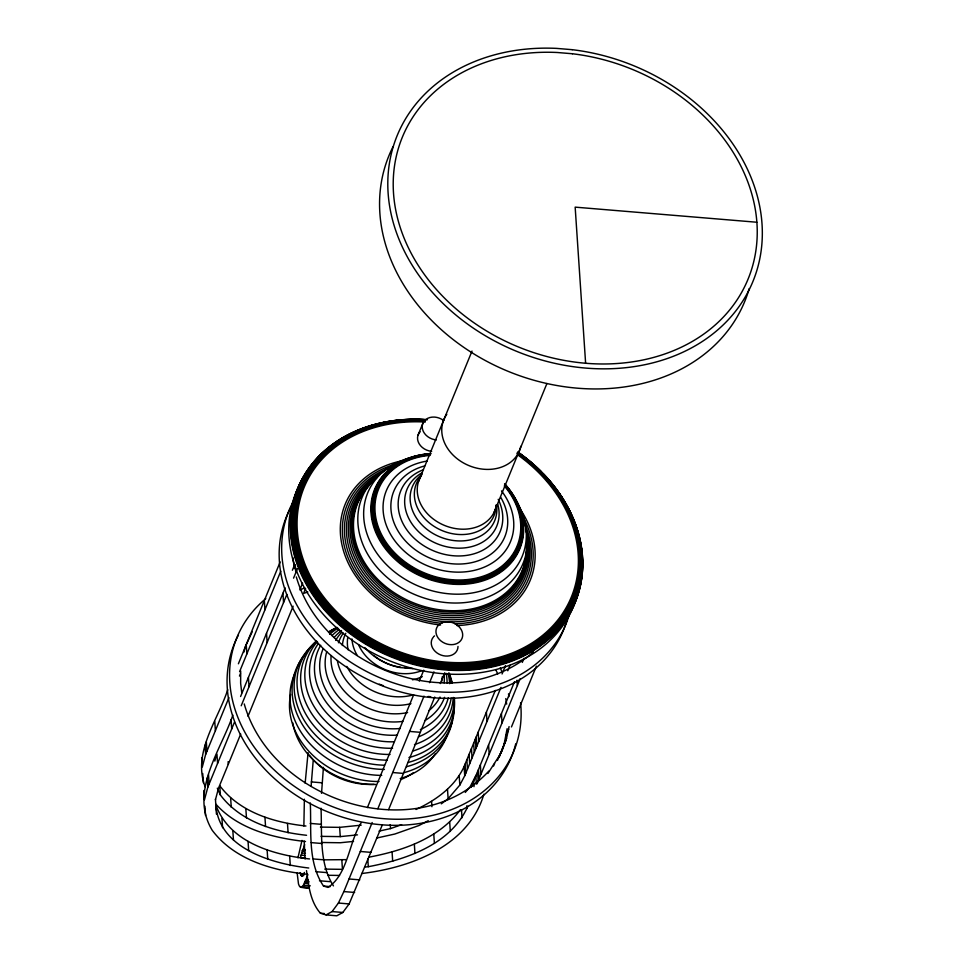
<?xml version="1.0" encoding="UTF-8"?>
<svg xmlns="http://www.w3.org/2000/svg" width="964" height="964" viewBox="0 0 964 964"><rect width="100%" height="100%" fill="white"/><g stroke="black" fill="none" stroke-linecap="round" stroke-linejoin="round"><path stroke-width="1.45" d="M303.865 825.991L304.383 799.252M361.03 823.099C348.811 842.187 348.209 874.047 328.037 887.422L323.518 886.049C307.299 862.19 311.601 830.426 310.288 802.952M333.448 885.892C318.988 863.298 322.121 833.993 321.024 808.23M311.083 786.419L313.18 760.885M321.53 793.324L323.422 767.38M241.759 692.875L240.638 683.211L240.687 670.932M305.142 783.202L308.07 752.703M297.948 857.815L302.009 840.415M499.232 756.848L504.052 744.449L507.124 728.688M500.943 753.246L506.546 738.364L509.076 726.603M304.648 844.621L300.455 857.574L304.467 857.912M214.815 761.126L216.346 755.342M215.478 799.638L218.539 788.082L240.711 734.026M205.151 786.793C192.258 752.619 217.539 720.855 227.745 689.73M228.938 697.611L205.645 754.414L202.295 767.007L201.669 757.752M307.697 874.288C272.535 870.649 234.348 859.768 212.188 830.257C189.016 791.769 220.587 751.077 232.866 715.071M234.493 722.144L207.838 787.142L204.488 799.746L203.862 790.48M243.711 652.411L245.603 646.013L252.327 631.541M238.397 663.786L280.175 561.916M239.578 671.679L280.789 571.182M239.47 676.065L240.47 673.631M240.59 696.514L285.151 587.859M292.381 570.242L294.598 564.832M241.205 705.781L286.886 594.402M293.55 578.147L297.442 568.652M248.001 716.252L293.14 606.187M299.828 589.884L302.612 583.112M305.612 588.522L303.612 593.402L307.865 592.004M418.123 434.909L422.798 423.497M418.533 481.482L472.011 351.077M304.455 872.432L301.949 876.384L300.081 872.661M297.165 873.107L298.491 883.928L299.286 885.94L301.238 887.374L303.479 885.157L307.793 874.951M367.38 807.603L413.64 694.815M419.244 681.138L423.738 670.185M494.002 512.547L546.913 383.539M306.492 870.625C308.564 885.338 310.215 901.629 320.409 913.209L326.049 914.908L332.098 911.57L338.4 903.039L343.871 891.567L372.188 822.533M377.864 808.7L424.015 696.153M429.546 682.681L433.969 671.896M326.049 914.908L336.785 915.8L342.835 912.462L349.137 903.931L382.359 824.81M388.6 809.591L434.752 697.044M440.283 683.572L444.705 672.788M416.038 809.471C435.752 800.397 454.912 786.781 464.106 766.501L495.315 690.417M502.063 673.969L505.461 665.666M441.307 803.843L448.127 798.71L459.828 785.07L464.732 775.767L500.979 687.38M507.787 670.775L510.064 665.244M471.251 787.166L514.475 681.801M522.307 662.413L524.018 658.255M365.428 867.01L368.296 866.708C406.483 859.478 450.983 844.488 467.889 806.157M477.035 783.853L520.15 678.716M487.868 773.502L499.448 755.571L503.449 747.148M493.58 765.994L494.58 763.56M506.233 735.351L508.727 729.266M497.448 760.439L499.448 755.571M504.052 744.449L506.546 738.364M483.88 794.203C468.612 846.187 410.616 867.745 361.645 873.517M498.978 757.379L505.787 740.786M511.462 726.952L536.394 666.16M476.047 775.213L470.143 786.745L465.251 792.444M301.238 887.374L307.914 887.928L310.155 885.711L303.479 885.157M369.116 857.129C403.024 850.754 439.006 838.331 460.431 809.688M488.869 771.055C417.147 848.742 271.8 801.542 244.241 703.925M533.417 651.941C457.912 718.325 323.434 670.992 296.322 576.918M428.257 820.713L419.015 825.497L394.83 834.029L376.695 838.029M300.708 589.594L304.757 587.883M379.021 831.125L390.504 828.594L401.639 824.666M320.434 827.088L339.641 827.353L361.175 825.16M321.06 836.354L340.256 836.619L357.487 834.86M353.547 841.391L340.244 842.753L321.47 842.488M324.109 859.84L346.136 859.647M412.881 668.618L400.229 667.57A51.899 41.669 22.3 0 1 364.778 647.543M324.723 869.106L342.449 869.347L341.834 860.093M327.989 875.276L339.545 875.445M756.836 222.238L575.159 207.14L585.618 363.235M428.04 696.49L430.727 696.707M409.555 731.423L420.292 732.315M392.697 772.526L403.434 773.417M311.288 781.912L322.036 782.804M310.251 823.413L320.988 824.304M311.252 842.62L321.988 843.512M360.319 851.477L371.056 852.369M302.672 849.465L305.335 849.682M302.298 850.356L304.973 850.573M302.021 851.055L304.696 851.272M301.431 852.947L305.431 853.273M300.901 855.14L304.913 855.478M313.204 858.936L323.94 859.828M315.987 871.697L326.724 872.589M300.431 874.312L304.443 874.637M349.04 878.975L359.777 879.867M300.876 875.481L303.54 875.71M319.47 880.771L330.206 881.662M305.769 879.891L308.432 880.12M305.118 881.458L309.131 881.795M304.636 882.626L308.649 882.964M304.419 883.181L308.42 883.506M323.518 886.049L330.23 886.615M302.335 886.735L309.01 887.29M300.214 887.097L307.914 887.928M343.871 891.567L354.607 892.459M338.4 903.039L349.137 903.931M332.098 911.57L342.835 912.462M320.409 913.209L324.446 913.535M306.564 835.282C274.74 831.884 240.398 821.641 220.382 794.987L219.756 785.732C239.783 812.387 274.125 822.629 305.95 826.015M305.504 841.548C273.306 837.969 238.277 829.209 215.912 804.193M308.757 868.01C272.438 863.816 218.924 848.621 215.816 804.88C229.372 842.5 273.571 855.068 309.565 858.948M500.232 667.859L502.087 671.884M495.894 669.92L497.737 673.944M217.31 788.203L220.382 794.987M294.43 568.639L292.887 557.59M508.498 693.863L508.944 696.635M505.775 698.575L506.678 704.106M517.005 680.235L517.355 685.524M501.425 713.613L502.039 722.88M486.386 712.191L487.001 721.458M488.579 744.931L489.194 754.185M478.156 732.242L478.783 741.509M480.361 764.982L480.976 774.237M476.24 736.918L476.867 746.172M478.445 769.646L479.06 778.912M475.36 739.075L475.975 748.341M477.554 771.815L478.18 781.069M473.649 743.244L474.276 752.498M475.842 775.972L476.373 783.913M471.444 748.618L472.059 757.885M473.637 781.358L473.999 786.648M469.058 754.426L469.685 763.693M466.829 759.873L467.456 769.127M465.07 764.163L465.696 773.417M464.106 766.501L464.732 775.767M466.745 805.856L466.925 808.495M459.213 775.815L459.828 785.07M461.491 809.868L462.021 817.809M447.501 789.444L448.127 798.71M449.694 822.184L450.321 831.438M431.583 801.421L431.944 806.711M433.776 834.161L434.403 843.416M414.339 844.211L414.966 853.477M390.239 824.618L390.504 828.594M392.071 852.068L392.697 861.322M367.766 858.767L368.296 866.708M339.641 827.353L340.256 836.619M295.237 564.796L295.779 572.737M282.934 593.27L283.549 602.536M287.489 823.509L288.103 832.763M289.682 856.237L290.297 865.503M264.341 600.524L264.955 609.79M266.534 633.264L267.149 642.518M264.943 817.279L265.558 826.534M267.136 850.007L267.751 859.273M246.23 644.675L246.844 653.941M248.423 677.415L249.049 686.669M245.844 808.663L246.471 817.918M248.049 841.391L248.664 850.658M231.071 719.71L231.697 728.977M230.649 798.023L231.264 807.278M232.842 830.751L233.457 840.018M228.107 761.681L228.287 764.332M221.961 818.46L222.576 827.727M214.755 721.409L215.382 730.664M216.948 754.149L217.575 763.404M206.332 741.955L206.959 751.209M208.525 774.682L209.152 783.949M205.019 745.148L205.645 754.414M207.212 777.888L207.838 787.142M202.717 773.502L203.332 782.768M204.91 806.241L205.525 815.496M215.442 799.084L216.442 814.146M304.166 840.994L305.094 858.984M505.088 484.326A78.445 62.973 22.3 0 1 487.061 579.412A78.445 62.973 22.3 0 1 376.394 533.839A78.445 62.973 22.3 0 1 430.679 453.695M504.859 484.157A77.915 62.552 22.3 0 1 486.965 578.593A77.915 62.552 22.3 0 1 377.032 533.333A77.915 62.552 22.3 0 1 430.956 453.719M504.534 484.085A77.277 62.033 22.3 0 1 487.157 577.593A77.277 62.033 22.3 0 1 378.105 533.61A77.277 62.033 22.3 0 1 429.92 453.984M504.979 485.097A76.542 61.443 22.3 0 1 486.145 577.026A76.542 61.443 22.3 0 1 378.719 532.803A76.542 61.443 22.3 0 1 430.209 454.309M504.883 485.711A75.722 60.792 22.3 0 1 485.639 576.255A75.722 60.792 22.3 0 1 379.623 532.598A75.722 60.792 22.3 0 1 429.848 454.815M504.293 485.928A74.855 60.093 22.3 0 1 485.266 575.436A74.855 60.093 22.3 0 1 380.467 532.285A74.855 60.093 22.3 0 1 430.113 455.382M572.628 518.367A150.023 120.44 22.3 0 1 498.436 665.449A150.023 120.44 22.3 0 1 308.54 588.269A150.023 120.44 22.3 0 1 357.451 430.908M358.861 430.342A150.023 120.44 22.3 0 1 368.14 427.04M402.41 420.605A150.023 120.44 22.3 0 1 405.398 420.412M556.927 491.17A150.023 120.44 22.3 0 1 561.879 498.364M563.422 500.81A150.023 120.44 22.3 0 1 564.916 503.268M565.627 504.497A150.023 120.44 22.3 0 1 570.905 514.547M543.72 474.734A149.914 120.355 22.3 0 1 524.741 654.881A149.914 120.355 22.3 0 1 311.902 592.45A149.914 120.355 22.3 0 1 373.899 424.919M375.285 424.546A149.914 120.355 22.3 0 1 392.372 421.172M396.758 420.629A149.914 120.355 22.3 0 1 405.663 419.906M410.158 419.738A149.914 120.355 22.3 0 1 412.929 419.689M518.005 452.779A149.914 120.355 22.3 0 1 540.792 471.758M543.732 474.288A149.589 120.09 22.3 0 1 510.305 660.316A149.589 120.09 22.3 0 1 298.045 563.109A149.589 120.09 22.3 0 1 424.413 419.653M518.066 452.393A149.589 120.09 22.3 0 1 540.816 471.324M518.005 452.176A149.071 119.681 22.3 0 1 527.995 651.411A149.071 119.681 22.3 0 1 301.853 570.387A149.071 119.681 22.3 0 1 427.474 419.738M517.825 452.128A148.384 119.126 22.3 0 1 528.188 650.206A148.384 119.126 22.3 0 1 303.07 570.7A148.384 119.126 22.3 0 1 426.088 419.726M518.668 453.08A147.528 118.439 22.3 0 1 527.501 649.387A147.528 118.439 22.3 0 1 304.202 570.616A147.528 118.439 22.3 0 1 424.799 419.967M518.258 453.381A146.564 117.668 22.3 0 1 527.019 648.411A146.564 117.668 22.3 0 1 305.19 570.146A146.564 117.668 22.3 0 1 425.004 420.485M516.8 453.176A145.504 116.813 22.3 0 1 527.043 647.133A145.504 116.813 22.3 0 1 306.359 570.086A145.504 116.813 22.3 0 1 425.172 421.184M517.451 454.659A144.419 115.933 22.3 0 1 525.633 646.711A144.419 115.933 22.3 0 1 307.191 569.411A144.419 115.933 22.3 0 1 425.293 422.039M520.283 509.305A100.027 80.301 22.3 0 1 456.936 625.576M440.584 625.009A100.027 80.301 22.3 0 1 342.087 545.419A100.027 80.301 22.3 0 1 403.808 460.479M514.282 497.653A83.507 67.034 22.3 0 1 484.82 589.787A83.507 67.034 22.3 0 1 372.574 546.383A83.507 67.034 22.3 0 1 410.76 457.623M412.086 457.285A83.507 67.034 22.3 0 1 418.894 455.936M501.521 490.893A67.119 53.888 22.3 0 1 481.181 568.35A67.119 53.888 22.3 0 1 388.914 531.26A67.119 53.888 22.3 0 1 427.269 461.045M523.042 517.09A97.966 78.65 22.3 0 1 455.116 623.804M441.898 623.334A97.966 78.65 22.3 0 1 345.413 550.299A97.966 78.65 22.3 0 1 394.927 464.335M500.665 497.207A59.997 48.164 22.3 0 1 476.071 561.494A59.997 48.164 22.3 0 1 396.807 528.85A59.997 48.164 22.3 0 1 424.714 465.925M525.006 524.573A95.978 77.048 22.3 0 1 477.228 618.743A95.978 77.048 22.3 0 1 355.728 568.712A95.978 77.048 22.3 0 1 388.251 468.263M526.175 531.333A94.123 75.566 22.3 0 1 474.168 617.37A94.123 75.566 22.3 0 1 358.861 569.893A94.123 75.566 22.3 0 1 382.648 472.227M525.103 525.139A87.001 69.842 22.3 0 1 473.071 601.379A87.001 69.842 22.3 0 1 368.549 555.674A87.001 69.842 22.3 0 1 391.288 466.624M523.958 521.259A87.001 69.842 22.3 0 1 524.753 523.838M498.207 499.34A53.707 43.115 22.3 0 1 474.047 553.794A53.707 43.115 22.3 0 1 404.904 526.934A53.707 43.115 22.3 0 1 422.678 470.01M527.103 539.093A92.472 74.24 22.3 0 1 409.302 608.923A92.472 74.24 22.3 0 1 377.695 476.312M526.814 542.371A91.086 73.119 22.3 0 1 409.339 606.73A91.086 73.119 22.3 0 1 376.647 477.987M497.701 504.027A48.501 38.934 22.3 0 1 469.938 547.034A48.501 38.934 22.3 0 1 411.339 522.91A48.501 38.934 22.3 0 1 421.979 472.854M526.693 546.745A89.989 72.252 22.3 0 1 410.833 605.272A89.989 72.252 22.3 0 1 372.417 481.916M496.556 505.076A44.537 35.764 22.3 0 1 439.849 536.864A44.537 35.764 22.3 0 1 422.027 474.384M526.465 546.937A89.242 71.649 22.3 0 1 413.725 604.561A89.242 71.649 22.3 0 1 369.537 484.952M526.597 548.408A88.869 71.348 22.3 0 1 412.821 602.56A88.869 71.348 22.3 0 1 370.297 484.048M496.123 505.124A41.982 33.704 22.3 0 1 443.187 531.031A41.982 33.704 22.3 0 1 421.304 475.782M496.532 504.714A40.886 32.824 22.3 0 1 445.332 525.766A40.886 32.824 22.3 0 1 421.485 475.276M520.801 446.284A40.886 32.824 22.3 0 1 468.263 465.323A40.886 32.824 22.3 0 1 446.79 414.339M579.268 587.16A150.023 120.44 22.3 0 1 392.914 662.111A150.023 120.44 22.3 0 1 301.949 480.349M303.371 477.975A150.023 120.44 22.3 0 1 304.853 475.638M408.736 667.703A43.705 35.078 22.3 0 1 404.772 667.63M400.759 667.245A43.705 35.078 22.3 0 1 379.129 659.28M377.984 658.533A43.705 35.078 22.3 0 1 373.683 655.291M421.666 670.691A44.296 35.56 22.3 0 1 358.548 644.699M412.014 695.189A50.417 40.476 22.3 0 1 346.811 666.389M342.365 645.482A50.417 40.476 22.3 0 1 345.799 633.264M410.917 703.612A53.598 43.031 22.3 0 1 337.34 660.521M338.448 642.771A53.598 43.031 22.3 0 1 343.341 633.143M407.591 712.577A57.225 45.935 22.3 0 1 331.11 655.556M335.689 640.409A57.225 45.935 22.3 0 1 341.81 632.251M442.319 676.644A57.225 45.935 22.3 0 1 441.404 682.391M440.018 697.044A61.19 49.128 22.3 0 1 428.956 710.552M402.819 721.373A61.19 49.128 22.3 0 1 344.232 702.611A61.19 49.128 22.3 0 1 326.724 651.724M334.183 637.566A61.19 49.128 22.3 0 1 341.509 630.528M444.067 673.969A61.19 49.128 22.3 0 1 444.139 682.837M444.561 697.321A65.407 52.514 22.3 0 1 424.931 720.59M400.156 728.471A65.407 52.514 22.3 0 1 336.858 704.985A65.407 52.514 22.3 0 1 323.145 648.748M332.038 635.577A65.407 52.514 22.3 0 1 339.424 629.444M446.163 673.39A65.407 52.514 22.3 0 1 447.079 682.946M448.284 697.816A69.432 55.743 22.3 0 1 420.376 729.567M397.168 735.122A69.432 55.743 22.3 0 1 329.567 706.491A69.432 55.743 22.3 0 1 320.699 645.278M329.688 634.3A69.432 55.743 22.3 0 1 337.978 628.179M448.091 673.523A69.432 55.743 22.3 0 1 449.658 683.693M451.212 698.044A73.071 58.659 22.3 0 1 418.448 736.882M393.589 741.798A73.071 58.659 22.3 0 1 322.832 708.395A73.071 58.659 22.3 0 1 318.482 643.386M329.049 632.613A73.071 58.659 22.3 0 1 335.593 628.335M448.911 672.776A73.071 58.659 22.3 0 1 451.321 682.958M453.273 697.43A76.24 61.214 22.3 0 1 414.496 744.594M392.589 748.257A76.24 61.214 22.3 0 1 316.999 710.998A76.24 61.214 22.3 0 1 317.457 641.518M328.555 631.998A76.24 61.214 22.3 0 1 337.051 627.359M449.369 673.607A76.24 61.214 22.3 0 1 452.116 682.874M454.285 699.153A78.879 63.323 22.3 0 1 412.664 751.089M390.071 754.463A78.879 63.323 22.3 0 1 311.987 714.095A78.879 63.323 22.3 0 1 315.553 642.036M328.82 631.962A78.879 63.323 22.3 0 1 333.966 629.371M449.043 674.511A78.879 63.323 22.3 0 1 451.971 682.669M454.333 697.852A80.88 64.937 22.3 0 1 408.941 757.559M387.335 760.174A80.88 64.937 22.3 0 1 306.66 715.589A80.88 64.937 22.3 0 1 316.457 641.072M453.634 699.033A82.169 65.974 22.3 0 1 407.844 762.56M384.467 765.211A82.169 65.974 22.3 0 1 302.804 717.975A82.169 65.974 22.3 0 1 316.132 642.41M452.465 719.879A82.675 66.371 22.3 0 1 406.495 766.729M384.419 769.417A82.675 66.371 22.3 0 1 305.419 729.182A82.675 66.371 22.3 0 1 303.973 655.797M453.068 714.276A82.675 66.371 22.3 0 1 452.67 718.493M447.441 734.243A82.193 65.986 22.3 0 1 403.687 772.718M381.732 775.393A82.193 65.986 22.3 0 1 295.129 673.005M435.113 753.932A78.976 63.407 22.3 0 1 400.217 778.538M379.033 781.491A78.976 63.407 22.3 0 1 290.622 694.442M413.52 772.61A72.866 58.503 22.3 0 1 400.783 779.563M375.996 784.467A72.866 58.503 22.3 0 1 292.815 722.904M374.056 784.31A64.166 51.514 22.3 0 1 309.348 755.089M383.455 685.681A47.742 38.331 22.3 0 1 379.226 684.127M348.125 649.832A47.742 38.331 22.3 0 1 347.751 637.481M422.292 676.608A45.669 36.668 22.3 0 1 412.484 679.813M357.234 655.424A45.669 36.668 22.3 0 1 351.932 638.927M431.667 451.333A13.737 11.026 22.3 0 1 419.147 443.777A13.737 11.026 22.3 0 1 420.123 431.8M436.355 439.921A13.737 11.026 22.3 0 1 422.244 427.642A13.737 11.026 22.3 0 1 434.258 417.075L435.379 417.171A13.737 11.026 22.3 0 1 443.729 420.617M458.008 646.458A13.737 11.026 22.3 0 1 440.958 655.038A13.737 11.026 22.3 0 1 433.222 637.216M433.848 636.517A13.737 11.026 22.3 0 1 434.547 635.866M520.584 702.78A149.661 120.151 22.3 0 1 329.929 805.651A149.661 120.151 22.3 0 1 265.823 598.596M515.728 743.81A149.661 120.151 22.3 0 1 329.929 812.736A149.661 120.151 22.3 0 1 238.445 635.047M569.953 612.128A149.661 120.151 22.3 0 1 382.853 678.981A149.661 120.151 22.3 0 1 293.719 500.702M567.82 616.815A149.661 120.151 22.3 0 1 378.695 684.392A149.661 120.151 22.3 0 1 293.381 503.039M749.197 288.561A192.246 154.336 22.3 0 1 510.438 372.273A192.246 154.336 22.3 0 1 393.107 146.576M448.537 621.732L447.983 621.792A13.737 11.026 22.3 0 0 438.234 638.108A13.737 11.026 22.3 0 0 461.178 640.012A13.737 11.026 22.3 0 0 449.103 621.876L448.537 621.732M572.194 49.682L556.565 48.381A192.246 154.336 22.3 0 0 419.955 276.861A192.246 154.336 22.3 0 0 741.135 303.552A192.246 154.336 22.3 0 0 572.194 49.682M572.423 53.755L557.228 52.49A186.859 150.023 22.3 0 0 424.449 274.571A186.859 150.023 22.3 0 0 736.641 300.515A186.859 150.023 22.3 0 0 572.423 53.755"/></g></svg>
